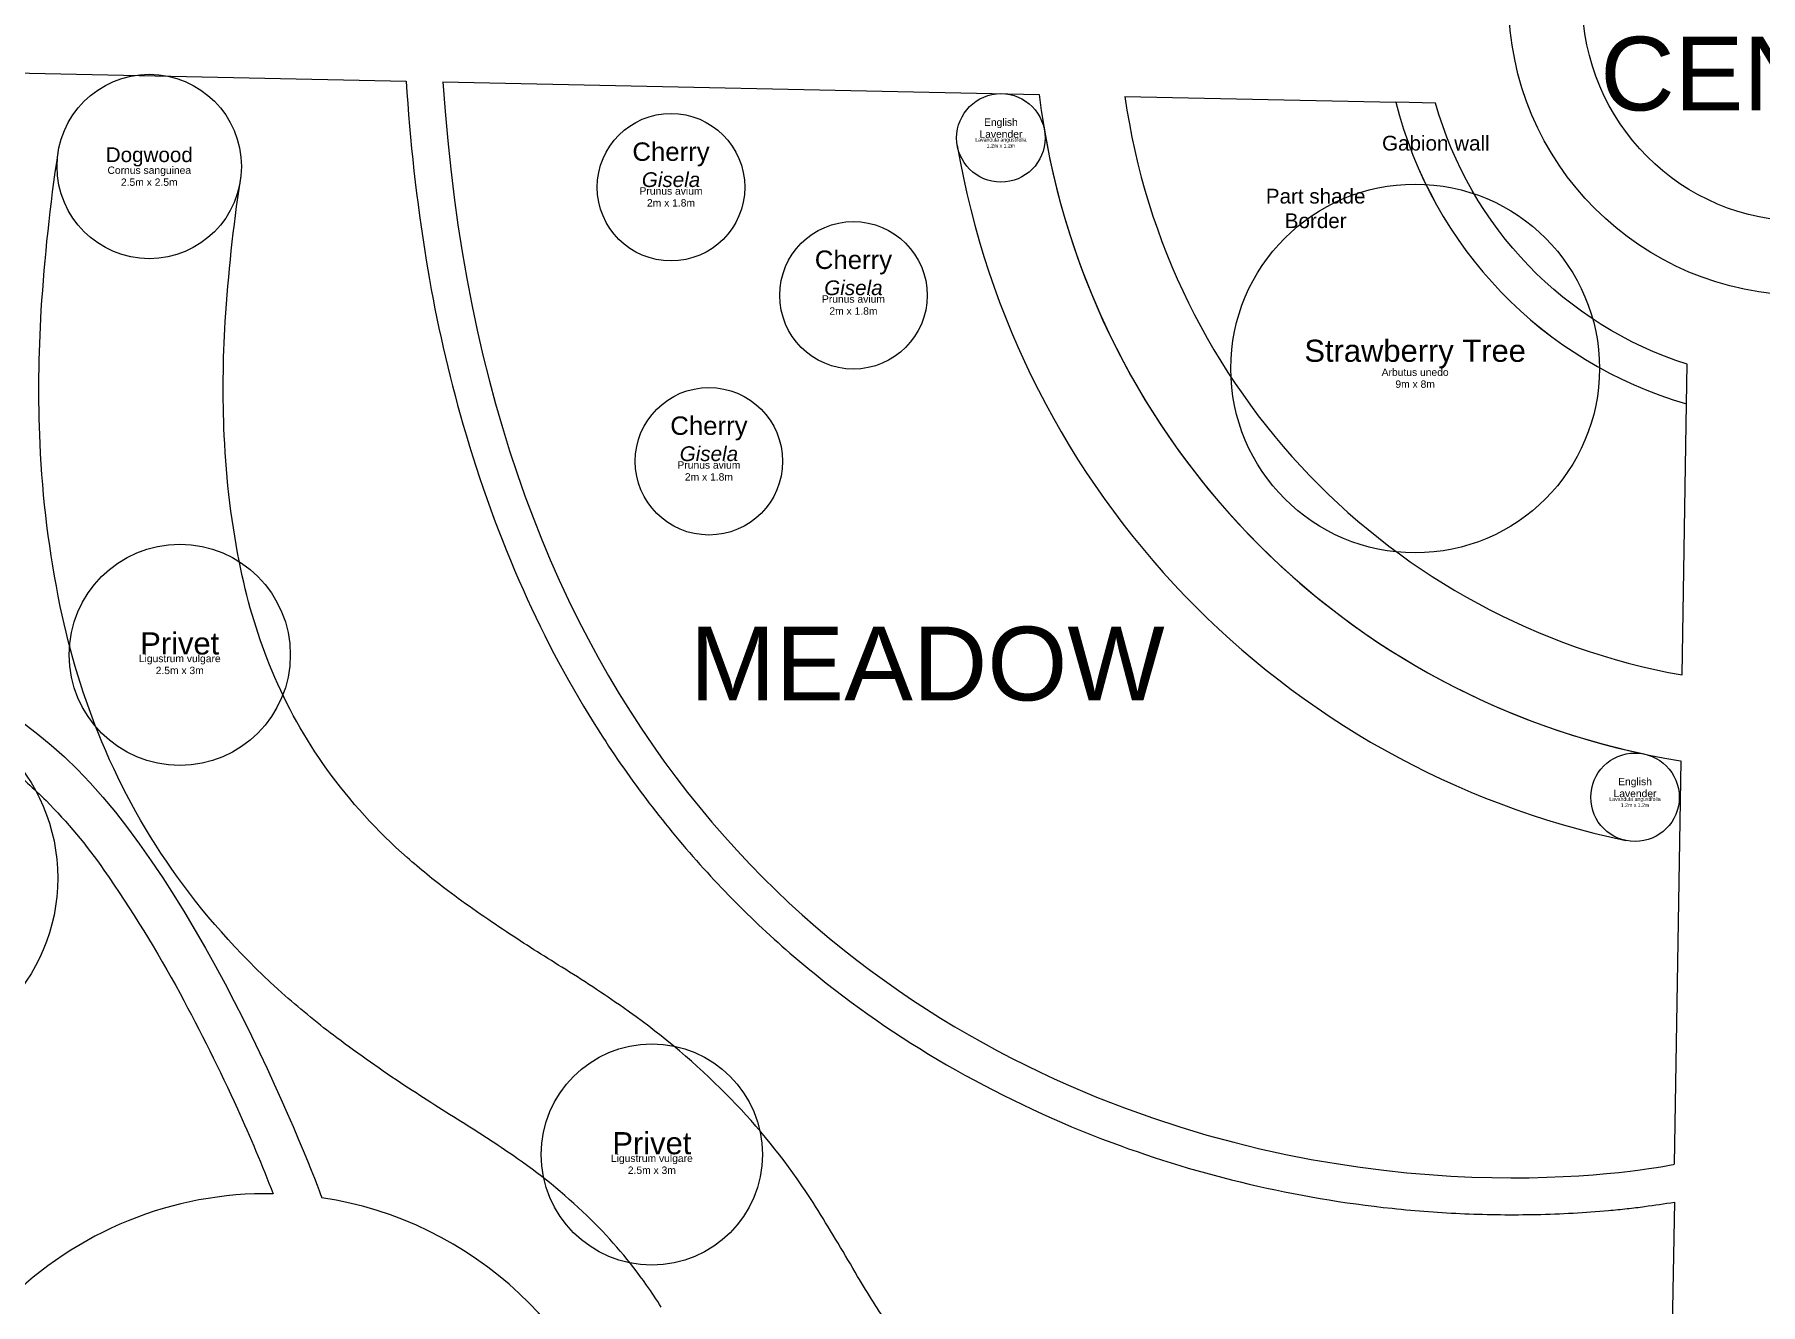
# Model space of a CAD drawing. Header units: metres. Extents: x 59 to 170, y -3 to 145.
# Drawn here: x 92.89 to 116.3, y 50.32 to 67.54 of the extents above; entities that cross this region are included whole.
import ezdxf

# ---------------------------------------------------------------- set-up
doc = ezdxf.new("R2010")
doc.units = ezdxf.units.M
for name, color, linetype, lineweight, true_color in [('Areas', 30, 'Continuous', 25, 0xff7f00), ('Legend', 40, 'Continuous', 25, 0xffba00), ('Plant - Shrub', 3, 'Continuous', 25, 0x00ff00), ('Plant - Tree', 3, 'Continuous', 25, 0x00ff00), ('Plant - Windbreak', 3, 'Continuous', 25, 0x00ff00), ('Plant label', 30, 'Continuous', 25, 0xff7f00), ('Structures', 216, 'Continuous', 25, 0x800080), ('Water', 136, 'Continuous', 25, 0x008080)]:
    doc.layers.add(name, color=color, linetype=linetype, lineweight=lineweight, true_color=true_color)
doc.styles.add('textstyle150', font='')
doc.styles.add('textstyle151', font='')
doc.styles.add('textstyle200', font='')
doc.styles.add('textstyle206', font='')
doc.styles.add('textstyle219', font='')
doc.styles.add('textstyle220', font='')
doc.styles.add('textstyle38', font='')
doc.styles.add('textstyle39', font='')
doc.styles.add('textstyle50', font='')
doc.styles.add('textstyle51', font='')
doc.styles.add('textstyle56', font='')
doc.styles.add('textstyle57', font='')
doc.styles.add('textstyle58', font='')
doc.styles.add('textstyle59', font='')
doc.styles.add('textstyle94', font='')
doc.styles.add('textstyle95', font='')
doc.styles.get('textstyle150').set_extended_font_data('Arial')
doc.styles.get('textstyle151').set_extended_font_data('Arial')
doc.styles.get('textstyle200').set_extended_font_data('Arial')
doc.styles.get('textstyle206').set_extended_font_data('Arial')
doc.styles.get('textstyle219').set_extended_font_data('Arial')
doc.styles.get('textstyle220').set_extended_font_data('Arial')
doc.styles.get('textstyle38').set_extended_font_data('Arial')
doc.styles.get('textstyle39').set_extended_font_data('Arial')
doc.styles.get('textstyle50').set_extended_font_data('Arial')
doc.styles.get('textstyle51').set_extended_font_data('Arial')
doc.styles.get('textstyle56').set_extended_font_data('Arial')
doc.styles.get('textstyle57').set_extended_font_data('Arial')
doc.styles.get('textstyle58').set_extended_font_data('Arial')
doc.styles.get('textstyle59').set_extended_font_data('Arial')
doc.styles.get('textstyle94').set_extended_font_data('Arial')
doc.styles.get('textstyle95').set_extended_font_data('Arial')

# ---------------------------------------------------------------- blocks, each defined once
blk = doc.blocks.new('Shrub - Ligustrum vulgare')
at = {"layer": 'Plant - Shrub'}
blk.add_circle((0, 0), 1.5, dxfattribs=at)
at = {"layer": 'Plant - Shrub', "insert": (0, 0), "char_height": 0.3, "attachment_point": 8, "line_spacing_factor": 0.971628, "style": 'textstyle59'}
blk.add_mtext('\\c32767;Privet', dxfattribs=at)
at = {"layer": 'Plant label', "insert": (0, 0), "char_height": 0.1, "attachment_point": 2, "line_spacing_factor": 0.971628, "style": 'textstyle58'}
blk.add_mtext('\\c32767;Ligustrum vulgare\\P2.5m x 3m', dxfattribs=at)
blk = doc.blocks.new('Shrub - Lavandula angustifolia')
at = {"layer": 'Plant - Shrub'}
blk.add_circle((0, 0), 0.6, dxfattribs=at)
at = {"layer": 'Plant - Shrub', "insert": (0, 0), "char_height": 0.1, "attachment_point": 8, "line_spacing_factor": 0.971628, "style": 'textstyle57'}
blk.add_mtext('\\c32767;English \\PLavender', dxfattribs=at)
at = {"layer": 'Plant label', "insert": (0, 0), "char_height": 0.05, "attachment_point": 2, "line_spacing_factor": 0.971628, "style": 'textstyle56'}
blk.add_mtext('\\c32767;Lavandula angustifolia\\P1.2m x 1.2m', dxfattribs=at)
blk = doc.blocks.new('Tree - Prunus avium Gisela')
at = {"layer": 'Plant - Tree'}
blk.add_circle((0, 0), 1, dxfattribs=at)
at = {"layer": 'Plant - Tree', "insert": (0, 0), "char_height": 0.3, "attachment_point": 8, "line_spacing_factor": 0.971628, "style": 'textstyle151'}
blk.add_mtext('\\c32767;\\H0.25;Cherry\\P\\fArial|b0|i1|c0|p0;\\H0.2;Gisela', dxfattribs=at)
at = {"layer": 'Plant label', "insert": (0, 0), "char_height": 0.1, "attachment_point": 2, "line_spacing_factor": 0.971628, "style": 'textstyle150'}
blk.add_mtext('\\c32767;Prunus avium\\P2m x 1.8m', dxfattribs=at)
blk = doc.blocks.new('Shrub - Hippophae rhamnoides')
at = {"layer": 'Plant - Shrub'}
blk.add_circle((0, 0), 2.5, dxfattribs=at)
at = {"layer": 'Plant - Shrub', "insert": (0, 0), "char_height": 0.2, "attachment_point": 8, "line_spacing_factor": 0.971628, "style": 'textstyle51'}
blk.add_mtext('\\c32767;Sea Buckthorn', dxfattribs=at)
at = {"layer": 'Plant label', "insert": (0, 0), "char_height": 0.1, "attachment_point": 2, "line_spacing_factor": 0.971628, "style": 'textstyle50'}
blk.add_mtext('\\c32767;Hippophae rhamnoides\\P4m x 5m', dxfattribs=at)
blk = doc.blocks.new('Shrub - Cornus sericea')
at = {"layer": 'Plant - Shrub'}
blk.add_circle((0, 0), 1.25, dxfattribs=at)
at = {"layer": 'Plant - Shrub', "insert": (0, 0), "char_height": 0.2, "attachment_point": 8, "line_spacing_factor": 0.971628, "style": 'textstyle39'}
blk.add_mtext('\\c32767;Dogwood', dxfattribs=at)
at = {"layer": 'Plant label', "insert": (0, 0), "char_height": 0.1, "attachment_point": 2, "line_spacing_factor": 0.971628, "style": 'textstyle38'}
blk.add_mtext('\\c32767;Cornus sanguinea\\P2.5m x 2.5m', dxfattribs=at)
blk = doc.blocks.new('Tree - Arbutus unedo')
at = {"layer": 'Plant - Tree'}
blk.add_circle((0, 0), 2.5, dxfattribs=at)
at = {"layer": 'Plant - Tree', "insert": (0, 0), "char_height": 0.3, "attachment_point": 8, "line_spacing_factor": 0.971628, "style": 'textstyle95'}
blk.add_mtext('\\c32767;Strawberry Tree', dxfattribs=at)
at = {"layer": 'Plant label', "insert": (0, 0), "char_height": 0.1, "attachment_point": 2, "line_spacing_factor": 0.971628, "style": 'textstyle94'}
blk.add_mtext('\\c32767;Arbutus unedo\\P9m x 8m', dxfattribs=at)

msp = doc.modelspace()

# ---------------------------------------------------------------- linework, layer by layer
at = {"layer": 'Areas'}
for p, q in [((98.433, 66.894), (106.519, 66.722)), ((107.683, 66.697), (111.358, 66.619)), ((115.238, 58.852), (115.298, 62.528)), ((115.22, 57.689), (115.131, 52.217))]:
    msp.add_line(p, q, dxfattribs=at)
at = {"layer": 'Areas', "flags": 128}
for points in [[(85.616, 67.167, -0.001677), (85.699, 66.269, 0.01241), (85.925, 64.304, 0.021752), (86.136, 63.159, 0.054346), (86.798, 61.255, 0.088458), (87.597, 60.136, 0.055621), (88.211, 59.656, 0.038979), (89.113, 59.193, 0.015007), (89.88, 58.898, -0.007084), (90.602, 58.634, -0.018125), (91.388, 58.301, -0.024143), (91.932, 58.014, -0.031384), (92.53, 57.608, -0.032428), (93.05, 57.148, -0.043277), (93.836, 56.206, -0.028266), (94.867, 54.533, -0.016733), (95.647, 52.967, -0.01556), (96.13, 51.818)], [(97.935, 66.905, 0.024522), (98.205, 64.478, 0.027576), (98.668, 62.383, 0.034128), (99.464, 60.136, 0.037283), (100.484, 58.193, 0.04161), (101.871, 56.336, 0.042326), (103.521, 54.762, 0.040811), (105.385, 53.498, 0.039216), (107.503, 52.512, 0.031775), (109.365, 51.949, 0.031319), (111.308, 51.62, 0.015585), (112.291, 51.547, 0.015863), (113.261, 51.537, 0.008489), (113.762, 51.556, 0.008919), (114.24, 51.59, 0.005044), (114.493, 51.616, 0.005414), (114.73, 51.645, 0.006229), (115.134, 51.704)]]:
    msp.add_lwpolyline(points, format="xyb", dxfattribs=at)
for points in [[(86.221, 67.154), (97.935, 66.905)], [(115.134, 51.704), (115.048, 47.127)]]:
    msp.add_lwpolyline(points, dxfattribs=at)
at = {"layer": 'Areas'}
msp.add_circle((116.887, 68.002), 4, dxfattribs=at)
for centre, radius, start, end in [((116.887, 68.002), 10.447, 187.0356, 260.8131), ((116.887, 68.002), 9.297, 188.0653, 259.7834), ((116.887, 68.002), 5.7, 194.0378, 253.8109), ((96.046, 46.819), 5, 89.0373, 181.3011), ((96.046, 46.819), 5, 12.2266, 81.4224)]:
    msp.add_arc(centre, radius, start, end, dxfattribs=at)
msp.add_open_spline([(86.221, 67.154), (86.246, 66.894), (86.418, 64.92), (87, 59.157), (93.906, 59.606), (96.791, 51.763), (96.791, 51.763)], degree=3, knots=[2.838282, 2.838282, 2.838282, 2.838282, 3, 4, 5, 6, 6, 6, 6], dxfattribs=at)
msp.add_open_spline([(98.433, 66.894), (98.989, 58.243), (108.296, 50.732), (115.131, 52.217), (115.131, 52.217)], degree=3, dxfattribs=at)
at = {"layer": 'Plant - Shrub'}
for radius in [11.647, 10.447]:
    msp.add_arc((116.887, 68.002), radius, 189.7297, 258.0475, dxfattribs=at)
at = {"layer": 'Plant - Windbreak', "flags": 128}
for points in [[(101.394, 50.278, 0.015125), (101.194, 50.58, 0.045281), (100.443, 51.465, 0.041761), (99.446, 52.292, 0.013682), (98.728, 52.764, -0.007015), (97.917, 53.283, -0.015156), (96.994, 53.932, -0.019803), (96.293, 54.503, -0.055648), (94.833, 56.11, -0.058181), (93.808, 57.945, -0.047734), (93.243, 59.783, -0.039686), (92.97, 61.989, -0.0266), (92.986, 63.8, -0.021914), (93.214, 65.934)], [(104.5, 50.007, -0.02193), (104.057, 50.697, 0.006557), (103.521, 51.591, 0.015125), (103.238, 52.019, 0.045281), (102.194, 53.249, 0.041761), (100.877, 54.342, 0.013682), (100.045, 54.89, -0.007015), (99.293, 55.37, -0.015156), (98.494, 55.932, -0.019803), (97.946, 56.378, -0.055648), (96.859, 57.575, -0.058181), (96.117, 58.904, -0.047734), (95.692, 60.286, -0.039686), (95.467, 62.099, -0.0266), (95.481, 63.644, -0.021914), (95.686, 65.561)]]:
    msp.add_lwpolyline(points, format="xyb", dxfattribs=at)
at = {"layer": 'Structures', "flags": 128}
msp.add_lwpolyline([(115.298, 62.528), (115.307, 63.065, -0.252319), (111.895, 66.608), (111.358, 66.619, 0.266888)], format="xyb", close=True, dxfattribs=at)
at = {"layer": 'Water'}
msp.add_circle((116.887, 68.002), 3, dxfattribs=at)

# ---------------------------------------------------------------- block references
at = {"layer": 'Plant - Shrub'}
for name, p in [('Shrub - Cornus sericea', (94.45, 65.747)), ('Shrub - Lavandula angustifolia', (106, 66.135)), ('Shrub - Ligustrum vulgare', (94.863, 59.126)), ('Shrub - Hippophae rhamnoides', (90.709, 56.098)), ('Shrub - Lavandula angustifolia', (114.6, 57.194)), ('Shrub - Ligustrum vulgare', (101.266, 52.349))]:
    msp.add_blockref(name, p, dxfattribs=at)
at = {"layer": 'Plant - Tree'}
for name, p in [('Tree - Prunus avium Gisela', (101.526, 65.466)), ('Tree - Arbutus unedo', (111.618, 63.008)), ('Tree - Prunus avium Gisela', (104, 64)), ('Tree - Prunus avium Gisela', (102.04, 61.75))]:
    msp.add_blockref(name, p, dxfattribs=at)

# ---------------------------------------------------------------- texts
at = {"layer": 'Legend', "char_height": 1, "attachment_point": 5}
for s, insert, style in [('CENTRE', (117, 67), 'textstyle219'), ('MEADOW', (105, 59), 'textstyle220')]:
    msp.add_mtext(s, dxfattribs=dict(at, insert=insert, style=style))
at = {"layer": 'Legend', "color": 30, "true_color": 0xff7f00, "insert": (110.269, 65.177), "char_height": 0.2, "attachment_point": 5, "style": 'textstyle206'}
msp.add_mtext('Part shade\\PBorder', dxfattribs=at)
at = {"layer": 'Structures', "color": 30, "true_color": 0xff7f00, "insert": (111.899, 66.062), "char_height": 0.2, "attachment_point": 5, "style": 'textstyle200'}
msp.add_mtext('Gabion wall', dxfattribs=at)

doc.saveas('drawing.dxf')
